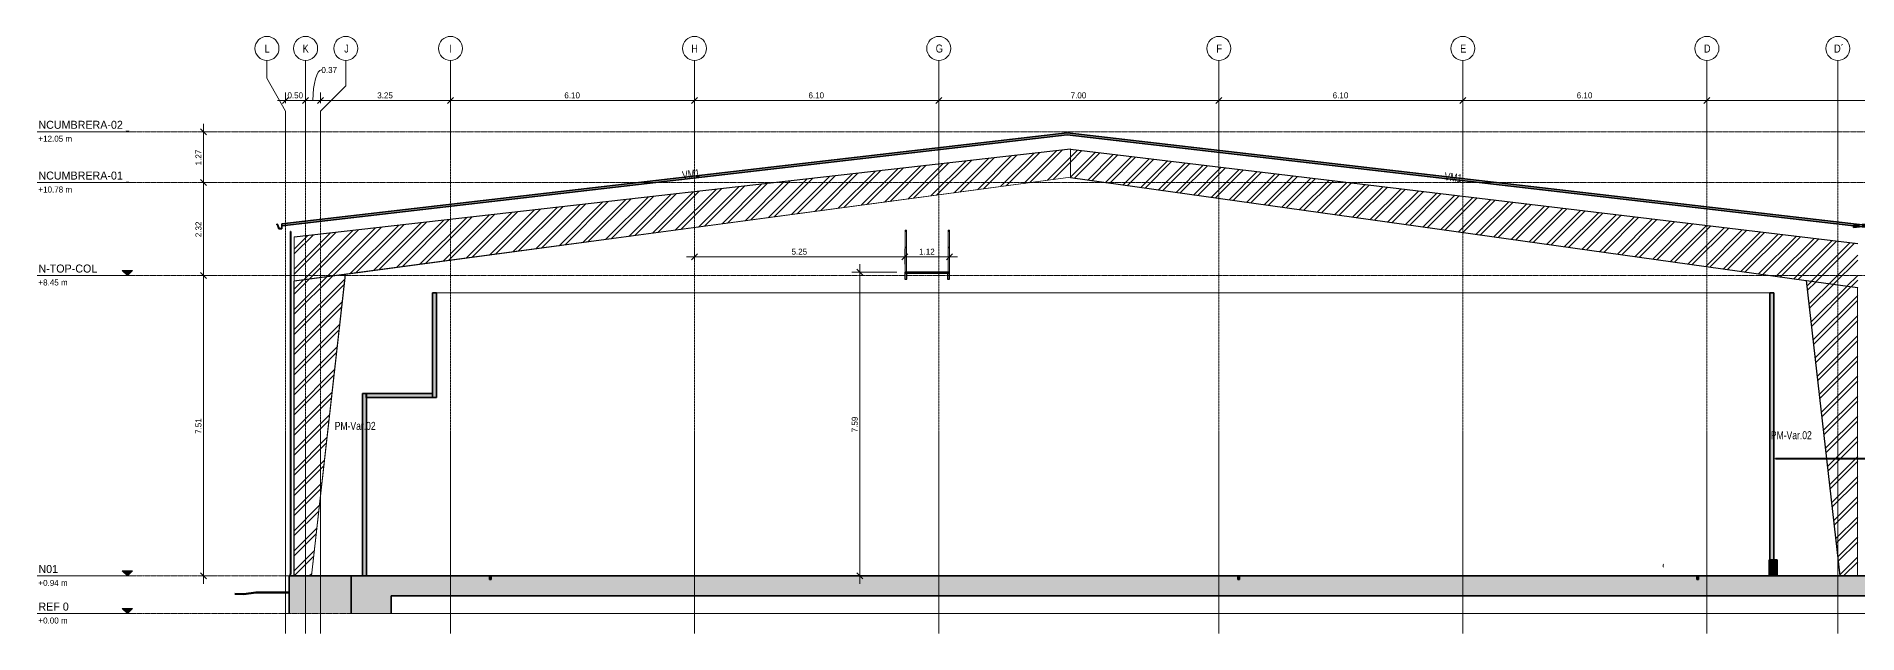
# Model space of a CAD drawing. Header units: centimetres. Extents: x -6747 to 14796, y -285 to 1548.
# Drawn here: x 6727 to 11278, y -50 to 1443 of the extents above; entities that cross this region are included whole.
import ezdxf

# ---------------------------------------------------------------- set-up
doc = ezdxf.new("R2010")
doc.units = ezdxf.units.CM
doc.linetypes.add('Centre', pattern=[3.175, 0.635, -0.475, 1.59, -0.475])
doc.linetypes.add('Grid Line', pattern=[2.2225, 1.27, -0.3175, 0.3175, -0.3175])
for name, color, linetype, lineweight in [('A-ANNO-DIMS', 7, 'Continuous', 9), ('A-ANNO-DIMS-100', 7, 'Continuous', 9), ('A-CLNG', 7, 'Continuous', 9), ('A-FLOR', 7, 'Continuous', 9), ('A-FLOR-HRAL', 7, 'Continuous', 9), ('A-FLOR-LEVL', 7, 'Continuous', 9), ('A-FLOR-PATT', 7, 'Continuous', 35), ('A-GENM', 7, 'Continuous', 9), ('A-ROOF', 7, 'Continuous', 9), ('A-ROOF-MCUT', 7, 'Continuous', 35), ('A-ROOF-PATT', 7, 'Continuous', 35), ('A-WALL', 7, 'Continuous', 9), ('A-WALL-PATT', 7, 'Continuous', 35), ('C-BLDG-PADS', 7, 'Continuous', 9), ('C-TOPO', 7, 'Continuous', 9), ('I-WALL', 7, 'Continuous', 9), ('S-BEAM', 7, 'Continuous', 9), ('S-BEAM-IDEN', 7, 'Continuous', 18), ('S-COLS', 7, 'Continuous', 9), ('S-COLS-IDEN', 7, 'Continuous', 9), ('S-GRID', 7, 'Continuous', 9), ('S-GRID-IDEN', 7, 'Continuous', 9)]:
    doc.layers.add(name, color=color, linetype=linetype, lineweight=lineweight)
doc.styles.add('Century Gothic', font='GOTHIC.TTF', dxfattribs={"height": 20})
doc.styles.add('Century Gothic_1', font='GOTHIC.TTF', dxfattribs={"height": 15})
doc.styles.add('Century Gothic_2', font='GOTHIC.TTF', dxfattribs={"width": 0.8, "height": 20})
doc.styles.add('Saira Condensed', font='SairaCondensed-Regular.ttf', dxfattribs={"height": 20})
doc.dimstyles.new('FCA_N_Cotas_E100', dxfattribs={"dimscale": 30.48, "dimtxt": 15.662524, "dimasz": 0.492126, "dimexe": 0.656168, "dimexo": 0.656168, "dimgap": 0.032808, "dimtad": 1, "dimlfac": 0.01, "dimrnd": 0.01, "dimzin": 0, "dimdsep": 46, "dimtxsty": 'Century Gothic_1', "dimblk1": 'OBLIQUE', "dimblk2": 'OBLIQUE', "dimsah": 1, "dimcen": 0.09, "dimdle": 0.656168, "dimadec": 3, "dimazin": 2, "dimtfac": 1, "dimtdec": 4, "dimtix": 1, "dimtmove": 0, "dimatfit": 3, "dimfxl": 1, "dimtvp": 1, "dimtolj": 1, "dimtzin": 0, "dimarcsym": 2})
doc.dimstyles.new('FCA_N_Cotas_E100_1', dxfattribs={"dimscale": 30.48, "dimtxt": 15.662524, "dimasz": 0.492126, "dimexe": 0.656168, "dimexo": 0.656168, "dimgap": 0.032808, "dimtad": 1, "dimlfac": 0.01, "dimrnd": 0.01, "dimzin": 0, "dimdsep": 46, "dimtxsty": 'Century Gothic_1', "dimblk1": 'OBLIQUE', "dimblk2": 'OBLIQUE', "dimsah": 1, "dimcen": 0.09, "dimdle": 0.656168, "dimadec": 3, "dimazin": 2, "dimtfac": 1, "dimtdec": 4, "dimtix": 1, "dimtmove": 1, "dimatfit": 3, "dimfxl": 1, "dimtvp": 1, "dimtolj": 1, "dimtzin": 0, "dimarcsym": 2})
pattern_1 = [(45, (13450.334, 0), (-25.14472, 25.14472), []), (45, (13450.334, 38.1), (-25.14472, 25.14472), [])]

# ---------------------------------------------------------------- blocks, each defined once
blk = doc.blocks.new('RVR_Bolardo proteccion-05 - RVR_Bolardo proteccion-05-1752441-Elevación Eje 16')
at = {"layer": 'A-GENM', "color": 254, "true_color": 0xe5e5e5}
for p, q in [((-2675.1, 95), (-2669.3, 95)), ((-2669.3, 95), (-2668.6, 95)), ((-2669.3, 94), (-2669.3, 95)), ((-2656.3, 125), (-2656.7, 125)), ((-2656.7, 114.9), (-2656.3, 114.9))]:
    blk.add_line(p, q, dxfattribs=at)
for start_param, end_param in [(1.308997, 1.570796), (1.570796, 1.832596), (0.888238, 1.308997), (1.832596, 2.094395), (2.094395, 2.253354)]:
    blk.add_ellipse((-2656.3, 120), major_axis=(0, 5.02), ratio=0.322421, start_param=start_param, end_param=end_param, dxfattribs=at)
blk = doc.blocks.new('PQ_RVR_ARQ-01_ZZ_ZZ_MO_T_A_rvt-3-Elevación Eje 16')
at = {"layer": 'A-FLOR', "true_color": 0xeaeaea}
h = blk.add_hatch(color=254, dxfattribs=at)
h.paths.add_polyline_path([(-1672.2, 386.9), (-335.2, 386.9), (-335.2, 387.9), (-2171.9, 387.9), (-2171.9, 386.9), (-1769.2, 386.9)])
h.paths.add_polyline_path([(-2350.6, 386.9), (-2249.6, 386.9), (-2249.7, 387.9), (-2377.1, 387.9), (-2377.1, 386.9)])
at = {"layer": 'A-FLOR-PATT', "lineweight": 9, "true_color": 0xeaeaea}
blk.add_hatch(color=254, dxfattribs=at).paths.add_polyline_path([(-5839.5, 540), (-5733.2, 540), (-5733.2, 550), (-5898.8, 550), (-5898.8, 540)])
at = {"layer": 'A-ROOF-PATT', "lineweight": 9, "true_color": 0xeaeaea}
for points in [[(-2152.9, 966.1), (-2152.9, 971.2), (-4147.4, 1201.9), (-6109.6, 974.5), (-6109.6, 969.5), (-4147.4, 1196.9), (-2171.9, 968.3)], [(-247.9, 964), (-247.9, 969.1), (-1206.2, 1077.3), (-2182.3, 970.5), (-2182.3, 965.5), (-1206.2, 1072.3), (-281.8, 967.9)]]:
    blk.add_hatch(color=254, dxfattribs=at).paths.add_polyline_path(points)
at = {"layer": 'A-WALL-PATT', "lineweight": 9, "true_color": 0xeaeaea}
for points in [[(-6088.2, 99), (-6087.7, 99), (-6087.7, 955.5), (-6088.2, 955.5), (-6088.2, 640.7)], [(-5733.2, 540.1), (-5723.2, 540.1), (-5723.2, 801.5), (-5733.2, 801.5), (-5733.2, 640.7)], [(-2391.2, 134), (-2381.2, 134), (-2381.2, 801.5), (-2391.2, 801.5), (-2391.2, 320.2)], [(-5898.4, 94), (-5898.4, 549.9), (-5908.4, 549.9), (-5908.4, 94)], [(-6089.5, 94), (-6087, 94), (-6087, 99), (-6089.5, 99)], [(-2373.2, 94), (-2373.2, 134), (-2393.2, 134), (-2393.2, 94)]]:
    blk.add_hatch(color=254, dxfattribs=at).paths.add_polyline_path(points)
at = {"layer": 'A-WALL-PATT', "lineweight": 9, "true_color": 0xe5e5e5}
h = blk.add_hatch(dxfattribs=at)
h.set_pattern_fill('FP_11', color=254, style=0, pattern_type=2)
h.set_pattern_definition([(90, (-5733.062, 0), (-0.15954, 1e-17), [])])
edge = h.paths.add_edge_path()
edge.add_line((-5733.4, 550), (-5733.2, 550))
edge.add_line((-5733.2, 550), (-5733.2, 801.5))
edge.add_line((-5733.2, 801.5), (-5733.4, 801.5))
h = blk.add_hatch(dxfattribs=at)
h.set_pattern_fill('FP_12', color=254, style=0, pattern_type=2)
h.set_pattern_definition([(90, (-2391.204, 0), (-0.11088, 7e-18), [])])
edge = h.paths.add_edge_path()
edge.add_line((-2391.3, 134), (-2391.2, 134))
edge.add_line((-2391.2, 134), (-2391.3, 320.2))
at = {"layer": 'A-CLNG', "color": 254, "lineweight": 18, "true_color": 0xe5e5e5}
for q in [(-5723.2, 801.5), (-2391.4, 801.5)]:
    blk.add_line((-2391.3, 801.5), q, dxfattribs=at)
at = {"layer": 'A-FLOR', "color": 254, "lineweight": 35, "true_color": 0xcccccc}
for p, q in [((-5733.2, 550), (-5898.8, 550)), ((-5898.8, 550), (-5898.8, 540)), ((-5733.2, 540), (-5733.2, 550)), ((-5898.8, 540), (-5733.2, 540)), ((-307.1, 387.9), (-2377.1, 387.9)), ((-2377.1, 387.9), (-2377.1, 386.9)), ((-2377.1, 386.9), (-307.1, 386.9)), ((-5590.7, 94), (-5936.9, 94)), ((-5936.9, 94), (-5936.9, 44)), ((-5590.7, 85.1), (-5590.7, 94)), ((-3720.7, 94), (-5586.7, 94)), ((-5586.7, 94), (-5586.7, 85.1)), ((-3720.7, 85.1), (-3720.7, 94)), ((-2573.5, 94), (-3716.7, 94)), ((-3716.7, 94), (-3716.7, 85.1)), ((-2573.5, 85.1), (-2573.5, 94)), ((-270.8, 94), (-2569.5, 94)), ((-2569.5, 94), (-2569.5, 85.1)), ((-5586.7, 85.1), (-5590.7, 85.1)), ((-3716.7, 85.1), (-3720.7, 85.1)), ((-2569.5, 85.1), (-2573.5, 85.1)), ((-5836.9, 44), (-270.8, 44))]:
    blk.add_line(p, q, dxfattribs=at)
at = {"layer": 'A-FLOR', "color": 254, "true_color": 0xe5e5e5}
blk.add_line((-5898.8, 550), (-5898.8, 550), dxfattribs=at)
at = {"layer": 'A-ROOF', "color": 254, "lineweight": 35, "true_color": 0xcccccc}
for p, q in [((-4147.4, 1201.9), (-6109.6, 974.5)), ((-6109.6, 969.5), (-4147.4, 1196.9)), ((-2152.9, 971.2), (-4147.4, 1201.9)), ((-4147.4, 1196.9), (-2152.9, 966.1)), ((-1206.2, 1077.3), (-2182.3, 970.5)), ((-2182.3, 965.5), (-1206.2, 1072.3)), ((-6109.6, 974.5), (-6109.6, 969.5)), ((-2182.3, 970.5), (-2182.3, 965.5))]:
    blk.add_line(p, q, dxfattribs=at)
at = {"layer": 'A-ROOF-MCUT', "color": 254, "true_color": 0xcccccc}
for p, q in [((-6120.9, 973.3), (-6122.1, 973.3)), ((-6122.1, 973.3), (-6122.1, 972)), ((-6122.1, 972), (-6120.9, 972)), ((-6121.8, 972.3), (-6121.8, 972.9)), ((-6121.8, 972.9), (-6120.9, 972.9)), ((-6120.6, 972.3), (-6121.8, 972.3)), ((-6120.9, 972.9), (-6120.9, 973.3)), ((-6120.9, 972), (-6117, 962)), ((-6116.8, 962.4), (-6120.6, 972.3)), ((-6117, 962), (-6109.6, 962)), ((-6109.9, 962.4), (-6116.8, 962.4)), ((-6109.6, 974.5), (-6109.9, 974.5)), ((-6109.9, 974.5), (-6109.9, 962.4)), ((-6109.6, 962), (-6109.6, 974.5))]:
    blk.add_line(p, q, dxfattribs=at)
at = {"layer": 'A-WALL', "color": 254, "lineweight": 35, "true_color": 0xcccccc}
for p, q in [((-6087.7, 955.5), (-6088.2, 955.5)), ((-6088.2, 955.5), (-6088.2, 99)), ((-6087.7, 99), (-6087.7, 955.5)), ((-5936.9, 94), (-6091.2, 94)), ((-6091.2, 94), (-6091.2, -0.2)), ((-6088.2, 99), (-6087.7, 99)), ((-5936.9, -0.2), (-5936.9, 94)), ((-2373.2, 134), (-2393.2, 134)), ((-2393.2, 134), (-2393.2, 94)), ((-2393.2, 94), (-2373.2, 94)), ((-2373.2, 94), (-2373.2, 134)), ((-5936.9, 44), (-5936.9, -0.2)), ((-5836.9, -0.2), (-5836.9, 44))]:
    blk.add_line(p, q, dxfattribs=at)
at = {"layer": 'A-WALL', "color": 254, "true_color": 0xcccccc}
for p, q in [((-6087, 99), (-6089.5, 99)), ((-6089.5, 99), (-6089.5, 94)), ((-6089.5, 94), (-6087, 94)), ((-6087, 94), (-6087, 99)), ((-2393.2, 134), (-2393.3, 134))]:
    blk.add_line(p, q, dxfattribs=at)
at = {"layer": 'C-BLDG-PADS', "color": 254, "lineweight": 18, "true_color": 0xdadada}
for p, q in [((-270.8, 0), (-5936.9, 0)), ((-5936.9, 0), (-5936.9, -0.2))]:
    blk.add_line(p, q, dxfattribs=at)
at = {"layer": 'C-TOPO', "color": 254, "lineweight": 70, "true_color": 0xdadada}
for p, q in [((-6204.8, 48.2), (-6227.1, 49.2)), ((-6174.5, 52.7), (-6204.8, 48.2)), ((-6091.2, 53), (-6174.5, 52.7))]:
    blk.add_line(p, q, dxfattribs=at)
at = {"layer": 'C-TOPO', "color": 254, "true_color": 0xdadada}
for p, q in [((-6227.1, 49.2), (-6204.8, 48.2)), ((-6204.8, 48.2), (-6174.5, 52.7)), ((-6204.8, 48.2), (-6200.7, 48.2)), ((-6091.2, 53), (-6174.5, 52.7))]:
    blk.add_line(p, q, dxfattribs=at)
at = {"layer": 'I-WALL', "color": 254, "true_color": 0xcccccc}
for p, q in [((-5733.2, 801.5), (-5733.4, 801.5)), ((-2391.2, 801.5), (-2391.3, 801.5))]:
    blk.add_line(p, q, dxfattribs=at)
at = {"layer": 'I-WALL', "color": 254, "lineweight": 35, "true_color": 0xcccccc}
for p, q in [((-5723.2, 801.5), (-5733.2, 801.5)), ((-5733.2, 801.5), (-5733.2, 540.1)), ((-5723.2, 540.1), (-5723.2, 801.5)), ((-2381.2, 801.5), (-2391.2, 801.5)), ((-2391.2, 801.5), (-2391.2, 134)), ((-2381.2, 134), (-2381.2, 801.5)), ((-5898.4, 549.9), (-5908.4, 549.9)), ((-5908.4, 549.9), (-5908.4, 94)), ((-5898.4, 94), (-5898.4, 549.9)), ((-5733.2, 540.1), (-5723.2, 540.1)), ((-5908.4, 94), (-5898.4, 94)), ((-2391.2, 134), (-2381.2, 134))]:
    blk.add_line(p, q, dxfattribs=at)
at = {"layer": 'A-GENM', "color": 254, "lineweight": 9, "true_color": 0xe5e5e5}
blk.add_blockref('RVR_Bolardo proteccion-05 - RVR_Bolardo proteccion-05-1752441-Elevación Eje 16', (0, 0), dxfattribs=at)
blk = doc.blocks.new('M_RVR_Grating - 1_12 x 1_00-1792500-Elevación Eje 16')
at = {"layer": 'A-GENM', "lineweight": 25}
for p, q in [((-4441.1, 853.3), (-4553.1, 853.3)), ((-4553.1, 853.3), (-4553.1, 851.2)), ((-4548.1, 853.3), (-4553.1, 853.3)), ((-4553.1, 853.3), (-4553.1, 836.3)), ((-4553.1, 851.2), (-4441.1, 851.2)), ((-4553.1, 836.3), (-4548.1, 836.3)), ((-4548.1, 836.3), (-4548.1, 853.3)), ((-4441.1, 853.3), (-4446.1, 853.3)), ((-4446.1, 853.3), (-4446.1, 836.3)), ((-4446.1, 836.3), (-4441.1, 836.3)), ((-4441.1, 851.2), (-4441.1, 853.3)), ((-4441.1, 836.3), (-4441.1, 853.3))]:
    blk.add_line(p, q, dxfattribs=at)
for centre, start, end in [((-4546.1, 852.8), 0, 180), ((-4546.1, 852.8), 180, 0), ((-4536.1, 852.8), 0, 180), ((-4536.1, 852.8), 180, 0), ((-4526.1, 852.8), 0, 180), ((-4526.1, 852.8), 180, 0), ((-4516.1, 852.8), 0, 180), ((-4516.1, 852.8), 180, 0), ((-4506.1, 852.8), 0, 180), ((-4506.1, 852.8), 180, 0), ((-4496.1, 852.8), 0, 180), ((-4496.1, 852.8), 180, 0), ((-4486.1, 852.8), 0, 180), ((-4486.1, 852.8), 180, 0), ((-4476.1, 852.8), 0, 180), ((-4476.1, 852.8), 180, 0), ((-4466.1, 852.8), 0, 180), ((-4466.1, 852.8), 180, 0), ((-4456.1, 852.8), 0, 180), ((-4456.1, 852.8), 180, 0), ((-4446.1, 852.8), 0, 180), ((-4446.1, 852.8), 180, 0)]:
    blk.add_arc(centre, 0.5, start, end, dxfattribs=at)
blk = doc.blocks.new('Railings 73 - Railings 41-1816102-Elevación Eje 16')
at = {"layer": 'A-FLOR-HRAL', "color": 8, "true_color": 0x808080}
for p, q in [((-4552.2, 958.3), (-4552.2, 853.3)), ((-4550.7, 958.3), (-4552.2, 958.3)), ((-4549.2, 958.3), (-4550.7, 958.3)), ((-4549.2, 853.3), (-4549.2, 958.3))]:
    blk.add_line(p, q, dxfattribs=at)
at = {"layer": 'A-FLOR-HRAL', "lineweight": 25}
for centre, start, end in [((-4550.7, 955.9), 90, 270), ((-4550.7, 955.9), 270, 90), ((-4550.7, 915.3), 90, 270), ((-4550.7, 915.3), 270, 90)]:
    blk.add_arc(centre, 1.5, start, end, dxfattribs=at)
blk = doc.blocks.new('Railings 74 - Railings 41-1816140-Elevación Eje 16')
at = {"layer": 'A-FLOR-HRAL', "color": 8, "true_color": 0x808080}
for p, q in [((-4444.7, 958.3), (-4444.7, 853.3)), ((-4443.2, 958.3), (-4444.7, 958.3)), ((-4441.7, 958.3), (-4443.2, 958.3)), ((-4441.7, 853.3), (-4441.7, 958.3))]:
    blk.add_line(p, q, dxfattribs=at)
at = {"layer": 'A-FLOR-HRAL', "lineweight": 25}
for centre, start, end in [((-4443.2, 955.9), 90, 270), ((-4443.2, 955.9), 270, 90), ((-4443.2, 915.3), 90, 270), ((-4443.2, 915.3), 270, 90)]:
    blk.add_arc(centre, 1.5, start, end, dxfattribs=at)
blk = doc.blocks.new('Level - Con_Triangulo-1145637-Elevación Eje 16')
at = {"layer": 'A-FLOR-LEVL', "true_color": 0xe2e2e2}
blk.add_hatch(color=254, dxfattribs=at).paths.add_polyline_path([(-6508.6, 12.9), (-6495.8, 0), (-6482.9, 12.9)])
at = {"layer": 'A-FLOR-LEVL', "color": 253, "true_color": 0xaaaaaa}
for p, q in [((-6482.9, 0), (-6721.3, 0)), ((-6508.6, 12.9), (-6482.9, 12.9)), ((-6495.8, 0), (-6508.6, 12.9)), ((-6482.9, 12.9), (-6495.8, 0))]:
    blk.add_line(p, q, dxfattribs=at)
blk = doc.blocks.new('Grid - 3mm-1819951-Elevación Eje 16')
at = {"layer": 'S-GRID-IDEN', "color": 253, "true_color": 0xaaaaaa}
blk.add_circle((-1330.8, 1412.9), 30, dxfattribs=at)
blk = doc.blocks.new('DIMBLOCK33-Elevación Eje 16')
at = {"layer": 'A-ANNO-DIMS-100'}
for p, q in [((7329.9, 1282.7), (7399.9, 1282.7)), ((7349.9, 1282.7), (7349.9, 1302.7)), ((7349.9, 1282.7), (7349.9, 1275.9)), ((7399.9, 1282.7), (7399.9, 1302.7)), ((7399.9, 1282.7), (7399.9, 1273.3))]:
    blk.add_line(p, q, dxfattribs=at)
at = {"layer": 'A-ANNO-DIMS-100', "lineweight": 35}
for p, q in [((7349.9, 1282.7), (7342.4, 1275.2)), ((7349.9, 1282.7), (7357.4, 1290.2)), ((7399.9, 1282.7), (7392.4, 1275.2)), ((7399.9, 1282.7), (7407.4, 1290.2))]:
    blk.add_line(p, q, dxfattribs=at)
at = {"layer": 'A-ANNO-DIMS-100', "color": 0, "insert": (7354.5, 1303), "char_height": 15, "width": 48.927, "attachment_point": 1, "line_spacing_factor": 0.984502, "style": 'Century Gothic_1'}
blk.add_mtext('0.50', dxfattribs=at)
blk = doc.blocks.new('_Oblique')
at = {"color": 0, "linetype": 'ByBlock', "lineweight": -2}
blk.add_line((-0.5, -0.5), (0.5, 0.5), dxfattribs=at)
blk = doc.blocks.new('DIMBLOCK34-Elevación Eje 16')
at = {"layer": 'A-ANNO-DIMS-100', "lineweight": 35}
for p, q in [((7399.9, 1282.7), (7392.4, 1275.2)), ((7399.9, 1282.7), (7407.4, 1290.2)), ((7436.8, 1282.7), (7429.3, 1275.2)), ((7436.8, 1282.7), (7444.3, 1290.2))]:
    blk.add_line(p, q, dxfattribs=at)
at = {"layer": 'A-ANNO-DIMS-100'}
for p, q in [((7399.9, 1282.7), (7399.9, 1302.7)), ((7399.9, 1282.7), (7436.8, 1282.7)), ((7399.9, 1282.7), (7399.9, 1273.3)), ((7436.8, 1282.7), (7436.8, 1302.7)), ((7436.8, 1282.7), (7436.8, 1275.9))]:
    blk.add_line(p, q, dxfattribs=at)
blk.add_ellipse((7439.4, 1282.7), major_axis=(0, 76.6), ratio=0.27518, start_param=0, end_param=1.570796, dxfattribs=at)
at = {"layer": 'A-ANNO-DIMS-100', "color": 0, "insert": (7439.4, 1366.3), "char_height": 15, "width": 48.927, "attachment_point": 1, "line_spacing_factor": 0.984502, "style": 'Century Gothic_1'}
blk.add_mtext('0.37', dxfattribs=at)
blk = doc.blocks.new('DIMBLOCK35-Elevación Eje 16')
at = {"layer": 'A-ANNO-DIMS-100', "lineweight": 35}
for p, q in [((7436.8, 1282.7), (7429.3, 1275.2)), ((7436.8, 1282.7), (7444.3, 1290.2)), ((7761.8, 1282.7), (7754.3, 1275.2)), ((7761.8, 1282.7), (7769.3, 1290.2))]:
    blk.add_line(p, q, dxfattribs=at)
at = {"layer": 'A-ANNO-DIMS-100'}
for p, q in [((7436.8, 1282.7), (7436.8, 1302.7)), ((7436.8, 1282.7), (7761.8, 1282.7)), ((7436.8, 1282.7), (7436.8, 1275.9)), ((7761.8, 1282.7), (7761.8, 1302.7)), ((7761.8, 1282.7), (7761.8, 1273.3))]:
    blk.add_line(p, q, dxfattribs=at)
at = {"layer": 'A-ANNO-DIMS-100', "color": 0, "insert": (7578.9, 1303), "char_height": 15, "width": 48.927, "attachment_point": 1, "line_spacing_factor": 0.984502, "style": 'Century Gothic_1'}
blk.add_mtext('3.25', dxfattribs=at)
blk = doc.blocks.new('DIMBLOCK36-Elevación Eje 16')
at = {"layer": 'A-ANNO-DIMS-100', "lineweight": 35}
for p, q in [((7761.8, 1282.7), (7754.3, 1275.2)), ((7761.8, 1282.7), (7769.3, 1290.2)), ((8371.8, 1282.7), (8364.3, 1275.2)), ((8371.8, 1282.7), (8379.3, 1290.2))]:
    blk.add_line(p, q, dxfattribs=at)
at = {"layer": 'A-ANNO-DIMS-100'}
for p, q in [((7761.8, 1282.7), (7761.8, 1302.7)), ((7761.8, 1282.7), (8371.8, 1282.7)), ((7761.8, 1282.7), (7761.8, 1273.3)), ((8371.8, 1282.7), (8371.8, 1302.7)), ((8371.8, 1282.7), (8371.8, 1273.3))]:
    blk.add_line(p, q, dxfattribs=at)
at = {"layer": 'A-ANNO-DIMS-100', "color": 0, "insert": (8046.4, 1303), "char_height": 15, "width": 48.927, "attachment_point": 1, "line_spacing_factor": 0.984502, "style": 'Century Gothic_1'}
blk.add_mtext('6.10', dxfattribs=at)
blk = doc.blocks.new('DIMBLOCK37-Elevación Eje 16')
at = {"layer": 'A-ANNO-DIMS-100', "lineweight": 35}
for p, q in [((8371.8, 1282.7), (8364.3, 1275.2)), ((8371.8, 1282.7), (8379.3, 1290.2)), ((8982.1, 1282.7), (8974.6, 1275.2)), ((8982.1, 1282.7), (8989.6, 1290.2))]:
    blk.add_line(p, q, dxfattribs=at)
at = {"layer": 'A-ANNO-DIMS-100'}
for p, q in [((8371.8, 1282.7), (8371.8, 1302.7)), ((8371.8, 1282.7), (8982.1, 1282.7)), ((8371.8, 1282.7), (8371.8, 1273.3)), ((8982.1, 1282.7), (8982.1, 1302.7)), ((8982.1, 1282.7), (8982.1, 1273.3))]:
    blk.add_line(p, q, dxfattribs=at)
at = {"layer": 'A-ANNO-DIMS-100', "color": 0, "insert": (8656.5, 1303), "char_height": 15, "width": 48.927, "attachment_point": 1, "line_spacing_factor": 0.984502, "style": 'Century Gothic_1'}
blk.add_mtext('6.10', dxfattribs=at)
blk = doc.blocks.new('DIMBLOCK38-Elevación Eje 16')
at = {"layer": 'A-ANNO-DIMS-100', "lineweight": 35}
for p, q in [((8982.1, 1282.7), (8974.6, 1275.2)), ((8982.1, 1282.7), (8989.6, 1290.2)), ((9682.1, 1282.7), (9674.6, 1275.2)), ((9682.1, 1282.7), (9689.6, 1290.2))]:
    blk.add_line(p, q, dxfattribs=at)
at = {"layer": 'A-ANNO-DIMS-100'}
for p, q in [((8982.1, 1282.7), (8982.1, 1302.7)), ((8982.1, 1282.7), (9682.1, 1282.7)), ((8982.1, 1282.7), (8982.1, 1273.3)), ((9682.1, 1282.7), (9682.1, 1302.7)), ((9682.1, 1282.7), (9682.1, 1273.3))]:
    blk.add_line(p, q, dxfattribs=at)
at = {"layer": 'A-ANNO-DIMS-100', "color": 0, "insert": (9311.7, 1303), "char_height": 15, "width": 48.927, "attachment_point": 1, "line_spacing_factor": 0.984502, "style": 'Century Gothic_1'}
blk.add_mtext('7.00', dxfattribs=at)
blk = doc.blocks.new('DIMBLOCK39-Elevación Eje 16')
at = {"layer": 'A-ANNO-DIMS-100', "lineweight": 35}
for p, q in [((9682.1, 1282.7), (9674.6, 1275.2)), ((9682.1, 1282.7), (9689.6, 1290.2)), ((10291.7, 1282.7), (10284.2, 1275.2)), ((10291.7, 1282.7), (10299.2, 1290.2))]:
    blk.add_line(p, q, dxfattribs=at)
at = {"layer": 'A-ANNO-DIMS-100'}
for p, q in [((9682.1, 1282.7), (9682.1, 1302.7)), ((9682.1, 1282.7), (10291.7, 1282.7)), ((9682.1, 1282.7), (9682.1, 1273.3)), ((10291.7, 1282.7), (10291.7, 1302.7)), ((10291.7, 1282.7), (10291.7, 1273.3))]:
    blk.add_line(p, q, dxfattribs=at)
at = {"layer": 'A-ANNO-DIMS-100', "color": 0, "insert": (9966.5, 1303), "char_height": 15, "width": 48.927, "attachment_point": 1, "line_spacing_factor": 0.984502, "style": 'Century Gothic_1'}
blk.add_mtext('6.10', dxfattribs=at)
blk = doc.blocks.new('DIMBLOCK40-Elevación Eje 16')
at = {"layer": 'A-ANNO-DIMS-100', "lineweight": 35}
for p, q in [((10291.7, 1282.7), (10284.2, 1275.2)), ((10291.7, 1282.7), (10299.2, 1290.2)), ((10901.7, 1282.7), (10894.2, 1275.2)), ((10901.7, 1282.7), (10909.2, 1290.2))]:
    blk.add_line(p, q, dxfattribs=at)
at = {"layer": 'A-ANNO-DIMS-100'}
for p, q in [((10291.7, 1282.7), (10291.7, 1302.7)), ((10291.7, 1282.7), (10901.7, 1282.7)), ((10291.7, 1282.7), (10291.7, 1273.3)), ((10901.7, 1282.7), (10901.7, 1302.7)), ((10901.7, 1282.7), (10901.7, 1273.3))]:
    blk.add_line(p, q, dxfattribs=at)
at = {"layer": 'A-ANNO-DIMS-100', "color": 0, "insert": (10576.3, 1303), "char_height": 15, "width": 48.927, "attachment_point": 1, "line_spacing_factor": 0.984502, "style": 'Century Gothic_1'}
blk.add_mtext('6.10', dxfattribs=at)
blk = doc.blocks.new('DIMBLOCK41-Elevación Eje 16')
at = {"layer": 'A-ANNO-DIMS-100', "lineweight": 35}
for p, q in [((10901.7, 1282.7), (10894.2, 1275.2)), ((10901.7, 1282.7), (10909.2, 1290.2)), ((12119.6, 1282.7), (12112.1, 1275.2)), ((12119.6, 1282.7), (12127.1, 1290.2))]:
    blk.add_line(p, q, dxfattribs=at)
at = {"layer": 'A-ANNO-DIMS-100'}
for p, q in [((10901.7, 1282.7), (10901.7, 1302.7)), ((10901.7, 1282.7), (12119.6, 1282.7)), ((10901.7, 1282.7), (10901.7, 1273.3)), ((12119.6, 1282.7), (12119.6, 1302.7)), ((12119.6, 1282.7), (12119.6, 1273.3))]:
    blk.add_line(p, q, dxfattribs=at)
at = {"layer": 'A-ANNO-DIMS-100', "color": 0, "insert": (11484.4, 1303), "char_height": 15, "width": 62.948, "attachment_point": 1, "line_spacing_factor": 0.984502, "style": 'Century Gothic_1'}
blk.add_mtext('12.18', dxfattribs=at)
blk = doc.blocks.new('DIMBLOCK45-Elevación Eje 16')
at = {"layer": 'A-ANNO-DIMS-100'}
for p, q in [((7144.8, 1204.5), (7135.4, 1204.5)), ((7144.8, 1224.5), (7144.8, 1077.5)), ((7144.8, 1204.5), (7164.8, 1204.5)), ((7144.8, 1077.5), (7135.4, 1077.5)), ((7144.8, 1077.5), (7164.8, 1077.5))]:
    blk.add_line(p, q, dxfattribs=at)
at = {"layer": 'A-ANNO-DIMS-100', "lineweight": 35}
for p, q in [((7144.8, 1204.5), (7137.3, 1212)), ((7144.8, 1204.5), (7152.3, 1197)), ((7144.8, 1077.5), (7137.3, 1085)), ((7144.8, 1077.5), (7152.3, 1070))]:
    blk.add_line(p, q, dxfattribs=at)
at = {"layer": 'A-ANNO-DIMS-100', "color": 0, "insert": (7124.6, 1120.6), "char_height": 15, "width": 48.927, "attachment_point": 1, "rotation": 90, "line_spacing_factor": 0.984502, "style": 'Century Gothic_1'}
blk.add_mtext('1.27', dxfattribs=at)
blk = doc.blocks.new('DIMBLOCK46-Elevación Eje 16')
at = {"layer": 'A-ANNO-DIMS-100'}
for p, q in [((7144.8, 1077.5), (7135.4, 1077.5)), ((7144.8, 1077.5), (7144.8, 845.1)), ((7144.8, 1077.5), (7164.8, 1077.5)), ((7144.8, 845.1), (7135.4, 845.1)), ((7144.8, 845.1), (7164.8, 845.1))]:
    blk.add_line(p, q, dxfattribs=at)
at = {"layer": 'A-ANNO-DIMS-100', "lineweight": 35}
for p, q in [((7144.8, 1077.5), (7137.3, 1085)), ((7144.8, 1077.5), (7152.3, 1070)), ((7144.8, 845.1), (7137.3, 852.6)), ((7144.8, 845.1), (7152.3, 837.6))]:
    blk.add_line(p, q, dxfattribs=at)
at = {"layer": 'A-ANNO-DIMS-100', "color": 0, "insert": (7124.6, 940.9), "char_height": 15, "width": 48.927, "attachment_point": 1, "rotation": 90, "line_spacing_factor": 0.984502, "style": 'Century Gothic_1'}
blk.add_mtext('2.32', dxfattribs=at)
blk = doc.blocks.new('DIMBLOCK47-Elevación Eje 16')
at = {"layer": 'A-ANNO-DIMS-100'}
for p, q in [((7144.8, 845.1), (7135.4, 845.1)), ((7144.8, 845.1), (7144.8, 74)), ((7144.8, 845.1), (7164.8, 845.1)), ((7144.8, 94), (7135.4, 94)), ((7144.8, 94), (7164.8, 94))]:
    blk.add_line(p, q, dxfattribs=at)
at = {"layer": 'A-ANNO-DIMS-100', "lineweight": 35}
for p, q in [((7144.8, 845.1), (7137.3, 852.6)), ((7144.8, 845.1), (7152.3, 837.6)), ((7144.8, 94), (7137.3, 101.5)), ((7144.8, 94), (7152.3, 86.5))]:
    blk.add_line(p, q, dxfattribs=at)
at = {"layer": 'A-ANNO-DIMS-100', "color": 0, "insert": (7124.6, 449.2), "char_height": 15, "width": 48.927, "attachment_point": 1, "rotation": 90, "line_spacing_factor": 0.984502, "style": 'Century Gothic_1'}
blk.add_mtext('7.51', dxfattribs=at)
blk = doc.blocks.new('DIMBLOCK48-Elevación Eje 16')
at = {"layer": 'A-ANNO-DIMS-100'}
for p, q in [((8784.8, 873.3), (8784.8, 74)), ((8784.8, 853.3), (8764.8, 853.3)), ((8784.8, 853.3), (8877.2, 853.3)), ((8784.8, 94), (8775.4, 94)), ((8784.8, 94), (8804.8, 94))]:
    blk.add_line(p, q, dxfattribs=at)
at = {"layer": 'A-ANNO-DIMS-100', "lineweight": 35}
for p, q in [((8784.8, 853.3), (8777.3, 860.8)), ((8784.8, 853.3), (8792.3, 845.8)), ((8784.8, 94), (8777.3, 101.5)), ((8784.8, 94), (8792.3, 86.5))]:
    blk.add_line(p, q, dxfattribs=at)
at = {"layer": 'A-ANNO-DIMS-100', "color": 0, "insert": (8764.6, 453.3), "char_height": 15, "width": 48.927, "attachment_point": 1, "rotation": 90, "line_spacing_factor": 0.984502, "style": 'Century Gothic_1'}
blk.add_mtext('7.59', dxfattribs=at)
blk = doc.blocks.new('DIMBLOCK49-Elevación Eje 16')
at = {"layer": 'A-ANNO-DIMS-100'}
for p, q in [((8371.8, 892), (8371.8, 912)), ((8897.2, 892), (8897.2, 912)), ((8351.8, 892), (8897.2, 892)), ((8371.8, 892), (8371.8, 882.6)), ((8897.2, 892), (8897.2, 873.3))]:
    blk.add_line(p, q, dxfattribs=at)
at = {"layer": 'A-ANNO-DIMS-100', "lineweight": 35}
for p, q in [((8371.8, 892), (8364.3, 884.5)), ((8371.8, 892), (8379.3, 899.5)), ((8897.2, 892), (8889.7, 884.5)), ((8897.2, 892), (8904.7, 899.5))]:
    blk.add_line(p, q, dxfattribs=at)
at = {"layer": 'A-ANNO-DIMS-100', "color": 0, "insert": (8614.1, 912.3), "char_height": 15, "width": 48.927, "attachment_point": 1, "line_spacing_factor": 0.984502, "style": 'Century Gothic_1'}
blk.add_mtext('5.25', dxfattribs=at)
blk = doc.blocks.new('DIMBLOCK50-Elevación Eje 16')
at = {"layer": 'A-ANNO-DIMS-100'}
for p, q in [((8897.2, 892), (8897.2, 912)), ((9009.2, 892), (9009.2, 912)), ((8897.2, 892), (9029.2, 892)), ((8897.2, 892), (8897.2, 873.3)), ((9009.2, 892), (9009.2, 873.3))]:
    blk.add_line(p, q, dxfattribs=at)
at = {"layer": 'A-ANNO-DIMS-100', "lineweight": 35}
for p, q in [((8897.2, 892), (8889.7, 884.5)), ((8897.2, 892), (8904.7, 899.5)), ((9009.2, 892), (9001.7, 884.5)), ((9009.2, 892), (9016.7, 899.5))]:
    blk.add_line(p, q, dxfattribs=at)
at = {"layer": 'A-ANNO-DIMS-100', "color": 0, "insert": (8932.9, 912.3), "char_height": 15, "width": 48.927, "attachment_point": 1, "line_spacing_factor": 0.984502, "style": 'Century Gothic_1'}
blk.add_mtext('1.12', dxfattribs=at)

msp = doc.modelspace()

# ---------------------------------------------------------------- hatches: boundary and pattern name
at = {"layer": 'A-FLOR-PATT', "lineweight": 9, "true_color": 0x9a9a9a}
msp.add_hatch(color=253, dxfattribs=at).paths.add_polyline_path([(13125.421, 44), (13201.872, 44), (13201.872, 94), (7566.602, 94), (7566.602, 44), (13099.137, 44)])
at = {"layer": 'A-WALL-PATT', "lineweight": 9, "true_color": 0x9a9a9a}
for points in [[(7499.524, -0.213), (7513.416, -0.213), (7513.416, 94), (7359.116, 94), (7359.116, -0.213), (7498.933, -0.213)], [(7613.416, -0.213), (7613.416, 44), (7566.602, 44), (7566.602, 94), (7513.416, 94), (7513.416, -0.213), (7610.876, -0.213)]]:
    msp.add_hatch(color=253, dxfattribs=at).paths.add_polyline_path(points)
at = {"layer": 'S-BEAM', "true_color": 0xc0c0c0}
h = msp.add_hatch(dxfattribs=at)
h.set_pattern_fill('FP_3', color=9, style=0, pattern_type=2)
h.set_pattern_definition(pattern_1)
h.paths.add_polyline_path([(7371.282, 940.856), (9310.959, 1160.865), (9310.959, 1161.45), (7371.282, 941.442)])
h = msp.add_hatch(dxfattribs=at)
h.set_pattern_fill('FP_5', color=9, style=0, pattern_type=2)
h.set_pattern_definition(pattern_1)
h.paths.add_polyline_path([(7371.282, 831.443), (9310.959, 1091.379), (9310.959, 1160.865), (7371.282, 940.856), (7371.282, 847.962)])
h = msp.add_hatch(dxfattribs=at)
h.set_pattern_fill('FP_3', color=9, style=0, pattern_type=2)
h.set_pattern_definition(pattern_1)
h.paths.add_polyline_path([(11278.399, 924.343), (11278.399, 924.929), (9310.959, 1160.69), (9310.959, 1160.104), (11099.704, 945.756)])
h = msp.add_hatch(dxfattribs=at)
h.set_pattern_fill('FP_3', color=9, style=0, pattern_type=2)
h.set_pattern_definition(pattern_1)
h.paths.add_polyline_path([(11278.399, 814.75), (11278.399, 924.343), (9310.959, 1160.104), (9310.959, 1090), (11277.817, 814.831)])
h = msp.add_hatch(dxfattribs=at)
h.set_pattern_fill('FP_3', color=9, style=0, pattern_type=2)
h.set_pattern_definition(pattern_1)
h.paths.add_polyline_path([(7371.282, 830.856), (9310.959, 1090.791), (9310.959, 1091.379), (7371.282, 831.443)])
h = msp.add_hatch(dxfattribs=at)
h.set_pattern_fill('FP_3', color=9, style=0, pattern_type=2)
h.set_pattern_definition(pattern_1)
h.paths.add_polyline_path([(11277.817, 814.244), (11277.817, 814.831), (11150.402, 832.657), (11150.47, 832.06), (11234.721, 820.273)])
h.paths.add_polyline_path([(11149.878, 832.143), (11149.81, 832.74), (9310.959, 1090), (9310.959, 1089.412), (11149.81, 832.152)])
at = {"layer": 'S-COLS', "true_color": 0xc0c0c0}
h = msp.add_hatch(dxfattribs=at)
h.set_pattern_fill('FP_3', color=9, style=0, pattern_type=2)
h.set_pattern_definition(pattern_1)
h.paths.add_polyline_path([(7371.282, 94), (7371.282, 830.856), (7370.7, 830.778), (7370.7, 94)])
h = msp.add_hatch(dxfattribs=at)
h.set_pattern_fill('FP_3', color=9, style=0, pattern_type=2)
h.set_pattern_definition(pattern_1)
h.paths.add_polyline_path([(7371.282, 94), (7414.378, 94), (7498.933, 847.962), (7371.282, 830.856), (7371.282, 640.7)])
h = msp.add_hatch(dxfattribs=at)
h.set_pattern_fill('FP_3', color=9, style=0, pattern_type=2)
h.set_pattern_definition(pattern_1)
h.paths.add_polyline_path([(7414.96, 94), (7499.524, 848.041), (7498.933, 847.962), (7414.378, 94)])
h = msp.add_hatch(dxfattribs=at)
h.set_pattern_fill('FP_5', color=9, style=0, pattern_type=2)
h.set_pattern_definition(pattern_1)
h.paths.add_polyline_path([(11234.139, 94), (11234.721, 94), (11150.402, 832.657), (11149.81, 832.74), (11208.313, 320.243)])
h = msp.add_hatch(dxfattribs=at)
h.set_pattern_fill('FP_5', color=9, style=0, pattern_type=2)
h.set_pattern_definition(pattern_1)
h.paths.add_polyline_path([(11234.721, 94), (11277.817, 94), (11277.817, 814.244), (11150.47, 832.06), (11208.895, 320.243)])
h = msp.add_hatch(dxfattribs=at)
h.set_pattern_fill('FP_5', color=9, style=0, pattern_type=2)
h.set_pattern_definition(pattern_1)
h.paths.add_polyline_path([(11277.817, 94), (11278.399, 94), (11278.399, 814.75), (11277.817, 814.831), (11277.817, 320.243)])

# ---------------------------------------------------------------- linework, layer by layer
at = {"layer": 'A-FLOR', "lineweight": 35}
for p, q in [((11234.139, 94), (7566.602, 94)), ((7613.416, 44), (13201.872, 44))]:
    msp.add_line(p, q, dxfattribs=at)
at = {"layer": 'A-FLOR-LEVL', "color": 253, "linetype": 'Centre', "true_color": 0xaaaaaa}
for p, q in [((13681.569, 845.103), (6967.439, 845.103)), ((6967.439, 94), (13681.569, 94)), ((6967.439, 0), (13681.569, 0))]:
    msp.add_line(p, q, dxfattribs=at)
at = {"layer": 'A-WALL', "lineweight": 35}
for p, q in [((7370.7, 94), (7359.116, 94)), ((7359.116, 94), (7359.116, -0.213)), ((7566.602, 94), (7414.96, 94)), ((7513.416, -0.213), (7513.416, 94)), ((7613.416, -0.213), (7613.416, 44))]:
    msp.add_line(p, q, dxfattribs=at)
at = {"layer": 'S-BEAM'}
for p, q in [((7371.282, 941.442), (9310.959, 1161.45)), ((7371.282, 940.856), (9310.959, 1160.865)), ((9310.959, 1160.865), (9310.959, 1161.45)), ((9310.959, 1160.69), (9310.959, 1160.865)), ((9310.959, 1160.104), (9310.959, 1160.69)), ((9310.959, 1160.69), (11278.399, 924.929)), ((9310.959, 1091.379), (9310.959, 1160.104)), ((9310.959, 1091.379), (9310.959, 1160.104)), ((9310.959, 1160.104), (11278.399, 924.343)), ((7371.282, 831.443), (9310.959, 1091.379)), ((7499.524, 848.041), (9310.959, 1090.791)), ((9310.959, 1090.791), (9310.959, 1091.379)), ((9310.959, 1090), (9310.959, 1090.791)), ((9310.959, 1089.412), (9310.959, 1090)), ((11149.81, 832.74), (9310.959, 1090)), ((9310.959, 1089.412), (11149.878, 832.143)), ((7371.282, 940.856), (7371.282, 941.442)), ((7371.282, 831.443), (7371.282, 940.856)), ((7371.282, 830.856), (7498.933, 847.962)), ((7371.282, 830.856), (7371.282, 831.443)), ((11277.817, 814.831), (11150.402, 832.657)), ((11150.47, 832.06), (11277.817, 814.244))]:
    msp.add_line(p, q, dxfattribs=at)
at = {"layer": 'S-COLS'}
for p, q in [((7371.282, 830.856), (7370.7, 830.778)), ((7370.7, 830.778), (7370.7, 94)), ((7371.282, 830.856), (7371.282, 94)), ((7498.933, 847.962), (7414.378, 94)), ((7499.524, 848.041), (7414.96, 94)), ((7499.524, 848.041), (7498.933, 847.962)), ((11149.81, 832.74), (11234.139, 94)), ((11150.402, 832.657), (11149.81, 832.74)), ((11150.402, 832.657), (11234.721, 94)), ((11277.817, 814.831), (11277.817, 94)), ((11278.399, 814.75), (11277.817, 814.831)), ((7371.282, 94), (7370.7, 94)), ((7414.378, 94), (7371.282, 94)), ((7414.96, 94), (7414.378, 94)), ((11234.721, 94), (11234.139, 94)), ((11277.817, 94), (11234.721, 94)), ((11278.399, 94), (11277.817, 94))]:
    msp.add_line(p, q, dxfattribs=at)
at = {"layer": 'S-GRID', "color": 253, "true_color": 0xaaaaaa}
for p, q in [((7303.318, 1338.207), (7303.318, 1382.879)), ((7500.295, 1319.379), (7500.295, 1382.879)), ((7349.89, 1255.879), (7303.318, 1338.207)), ((7436.795, 1255.879), (7500.295, 1319.379))]:
    msp.add_line(p, q, dxfattribs=at)
at = {"layer": 'S-GRID', "color": 253, "linetype": 'Grid Line', "true_color": 0xaaaaaa}
for p, q in [((7399.89, -50), (7399.89, 1382.879)), ((7761.795, -50), (7761.795, 1382.879)), ((8371.795, -50), (8371.795, 1382.879)), ((8982.076, -50), (8982.076, 1382.879)), ((9682.076, -50), (9682.076, 1382.879)), ((10291.672, -50), (10291.672, 1382.879)), ((10901.672, -50), (10901.672, 1382.879)), ((11228.958, -50), (11228.958, 1382.879)), ((7349.89, -50), (7349.89, 1255.879)), ((7436.795, -50), (7436.795, 1255.879))]:
    msp.add_line(p, q, dxfattribs=at)

# ---------------------------------------------------------------- block references
at = {"lineweight": 5}
msp.add_blockref('PQ_RVR_ARQ-01_ZZ_ZZ_MO_T_A_rvt-3-Elevación Eje 16', (13450.334, 0), dxfattribs=at)
at = {"layer": 'A-FLOR-HRAL', "lineweight": 25}
for name in ['Railings 73 - Railings 41-1816102-Elevación Eje 16', 'Railings 74 - Railings 41-1816140-Elevación Eje 16']:
    msp.add_blockref(name, (13450.334, 0), dxfattribs=at)
at = {"layer": 'A-FLOR-LEVL', "color": 253, "true_color": 0xaaaaaa}
for p in [(13450.334, 1204.505), (13450.334, 1077.508), (13450.334, 845.103), (13450.334, 94), (13450.334, 0)]:
    msp.add_blockref('Level - Con_Triangulo-1145637-Elevación Eje 16', p, dxfattribs=at)
at = {"layer": 'A-GENM', "color": 8, "true_color": 0x808080}
msp.add_blockref('M_RVR_Grating - 1_12 x 1_00-1792500-Elevación Eje 16', (13450.334, 0), dxfattribs=at)
at = {"layer": 'S-GRID-IDEN', "color": 253, "true_color": 0xaaaaaa}
for p in [(8634.091, 0), (8730.663, 0), (8831.068, 0), (9092.568, 0), (9702.568, 0), (10312.849, 0), (11012.849, 0), (11622.445, 0), (12232.445, 0), (12559.731, 0)]:
    msp.add_blockref('Grid - 3mm-1819951-Elevación Eje 16', p, dxfattribs=at)

# ---------------------------------------------------------------- texts
at = {"layer": 'S-BEAM-IDEN', "lineweight": 9, "char_height": 20, "width": 60.2869, "attachment_point": 1, "style": 'Century Gothic_2'}
for insert, rotation in [((8339.668, 1105.741), 7.632724), ((10247.305, 1103.642), 352.035866)]:
    msp.add_mtext('VM1', dxfattribs=dict(at, insert=insert, rotation=rotation))
at = {"layer": 'S-COLS-IDEN', "char_height": 20, "width": 134.6835, "attachment_point": 1, "style": 'Century Gothic_2'}
for insert in [(7472.612, 479.226), (11061.435, 455.982)]:
    msp.add_mtext('PM-Var.02', dxfattribs=dict(at, insert=insert))
at = {"layer": 'S-GRID-IDEN', "color": 253, "true_color": 0xaaaaaa, "char_height": 20, "attachment_point": 1, "style": 'Saira Condensed'}
for s, insert, width in [('L', (7297.394, 1422.558), 13.62869), ('K', (7392.316, 1422.558), 17.63712), ('J', (7496.322, 1422.558), 8.81856), ('I', (7758.172, 1422.558), 8.01687), ('H', (8363.572, 1422.558), 19.2405), ('G', (8974.502, 1422.558), 17.63712), ('F', (9675.802, 1422.558), 14.43037), ('E', (10285.098, 1422.558), 15.23206), ('D', (10894.098, 1422.558), 17.63712), ('D´', (11219.385, 1422.558), 22.44725)]:
    msp.add_mtext(s, dxfattribs=dict(at, insert=insert, width=width))

# ---------------------------------------------------------------- dimensions: what is measured, and where the dimension line sits
at = {"layer": 'A-ANNO-DIMS'}
dim = msp.add_linear_dim(base=(7436.795, 1282.733), p1=(7399.89, 1293.34), p2=(7436.795, 1255.879), dimstyle='FCA_N_Cotas_E100_1', override={"dimpost": '<>', "dimfxl": 52.586673}, dxfattribs=at)
dim.commit()
dim.dimension.update_dxf_attribs({"geometry": 'DIMBLOCK34-Elevación Eje 16', "text_midpoint": (7463.898, 1356.303), "dimtype": 160})
for base, p1, p2, override, picture, middle in [((7399.89, 1282.733), (7349.89, 1255.879), (7399.89, 1293.34), {"dimpost": '<>', "dimfxl": 62.476654}, 'DIMBLOCK33-Elevación Eje 16', (7374.89, 1291.611)), ((7761.795, 1282.733), (7436.795, 1255.879), (7761.795, 1293.34), {"dimpost": '<>', "dimfxl": 327.151849}, 'DIMBLOCK35-Elevación Eje 16', (7599.295, 1291.611)), ((8371.795, 1282.733), (7761.795, 1293.34), (8371.795, 1293.34), {"dimpost": '<>', "dimfxl": 610}, 'DIMBLOCK36-Elevación Eje 16', (8066.795, 1291.611)), ((8982.076, 1282.733), (8371.795, 1293.34), (8982.076, 1293.34), {"dimpost": '<>', "dimfxl": 610.280405}, 'DIMBLOCK37-Elevación Eje 16', (8676.935, 1291.611)), ((9682.076, 1282.733), (8982.076, 1293.34), (9682.076, 1293.34), {"dimpost": '<>', "dimfxl": 700}, 'DIMBLOCK38-Elevación Eje 16', (9332.076, 1291.611)), ((10291.672, 1282.733), (9682.076, 1293.34), (10291.672, 1293.34), {"dimpost": '<>', "dimfxl": 609.596326}, 'DIMBLOCK39-Elevación Eje 16', (9986.874, 1291.611)), ((10901.672, 1282.733), (10291.672, 1293.34), (10901.672, 1293.34), {"dimpost": '<>', "dimfxl": 610}, 'DIMBLOCK40-Elevación Eje 16', (10596.672, 1291.611)), ((12119.561, 1282.733), (10901.672, 1293.34), (12119.561, 1293.34), {"dimpost": '<>', "dimfxl": 1217.889225}, 'DIMBLOCK41-Elevación Eje 16', (11510.617, 1291.611)), ((8897.245, 892.042), (8371.795, 902.649), (8897.245, 853.281), {"dimpost": '<>', "dimfxl": 527.763912}, 'DIMBLOCK49-Elevación Eje 16', (8634.52, 900.919)), ((9009.245, 892.042), (8897.245, 853.281), (9009.245, 853.281), {"dimpost": '<>', "dimfxl": 112}, 'DIMBLOCK50-Elevación Eje 16', (8953.245, 900.874))]:
    dim = msp.add_linear_dim(base=base, p1=p1, p2=p2, dimstyle='FCA_N_Cotas_E100', override=override, dxfattribs=at)
    dim.commit()
    dim.dimension.update_dxf_attribs({"geometry": picture, "text_midpoint": middle})
for base, p1, p2, override, picture, middle in [((7144.792, 1077.508), (7155.399, 1204.505), (7155.399, 1077.508), {"dimpost": '<>', "dimfxl": 126.997085}, 'DIMBLOCK45-Elevación Eje 16', (7135.915, 1141.007)), ((7144.792, 845.103), (7155.399, 1077.508), (7155.399, 845.103), {"dimpost": '<>', "dimfxl": 232.405176}, 'DIMBLOCK46-Elevación Eje 16', (7135.915, 961.305)), ((8784.802, 94), (8897.245, 853.281), (8795.408, 94), {"dimpost": '<>', "dimfxl": 766.079499}, 'DIMBLOCK48-Elevación Eje 16', (8775.925, 473.64)), ((7144.792, 94), (7155.399, 845.103), (7155.399, 94), {"dimpost": '<>', "dimfxl": 751.102783}, 'DIMBLOCK47-Elevación Eje 16', (7136.104, 469.551))]:
    dim = msp.add_linear_dim(base=base, p1=p1, p2=p2, angle=90, dimstyle='FCA_N_Cotas_E100', override=override, dxfattribs=at)
    dim.commit()
    dim.dimension.update_dxf_attribs({"geometry": picture, "text_midpoint": middle})

# ---------------------------------------------------------------- next in the draw order: texts
at = {"layer": 'A-FLOR-LEVL', "color": 9, "true_color": 0xb7b7b7, "char_height": 20, "attachment_point": 1, "style": 'Century Gothic', "bg_fill": 3, "box_fill_scale": 1.25, "bg_fill_color": 256, "bg_fill_true_color": 13158600, "bg_fill_transparency": 0}
for s, insert, width in [('NCUMBRERA-02', (6732.181, 1231.973), 262.15181), ('NCUMBRERA-01', (6732.181, 1104.976), 262.15181), ('N-TOP-COL', (6732.181, 872.571), 185.9915), ('N01', (6732.181, 121.468), 64.135), ('REF 0', (6732.181, 27.468), 84.97887)]:
    msp.add_mtext(s, dxfattribs=dict(at, insert=insert, width=width))

# ---------------------------------------------------------------- next in the draw order: linework, layer by layer
at = {"layer": 'A-FLOR-LEVL', "color": 253, "linetype": 'Centre', "true_color": 0xaaaaaa}
for p, q in [((6967.439, 1204.505), (13681.569, 1204.505)), ((6967.439, 1077.508), (13681.569, 1077.508))]:
    msp.add_line(p, q, dxfattribs=at)

# ---------------------------------------------------------------- next in the draw order: texts
at = {"layer": 'A-FLOR-LEVL', "color": 9, "true_color": 0xb7b7b7, "char_height": 15, "attachment_point": 1, "style": 'Century Gothic_1', "bg_fill": 3, "box_fill_scale": 1.25, "bg_fill_color": 256, "bg_fill_true_color": 13158600, "bg_fill_transparency": 0}
for s, insert, width in [('+12.05 m', (6732.181, 1194.661), 112.23625), ('+10.78 m', (6732.181, 1067.664), 112.23625), ('+8.45 m', (6732.181, 835.259), 97.80587), ('+0.94 m', (6732.181, 84.156), 97.80587), ('+0.00 m', (6732.181, -9.844), 97.80587)]:
    msp.add_mtext(s, dxfattribs=dict(at, insert=insert, width=width))

doc.saveas('drawing.dxf')
